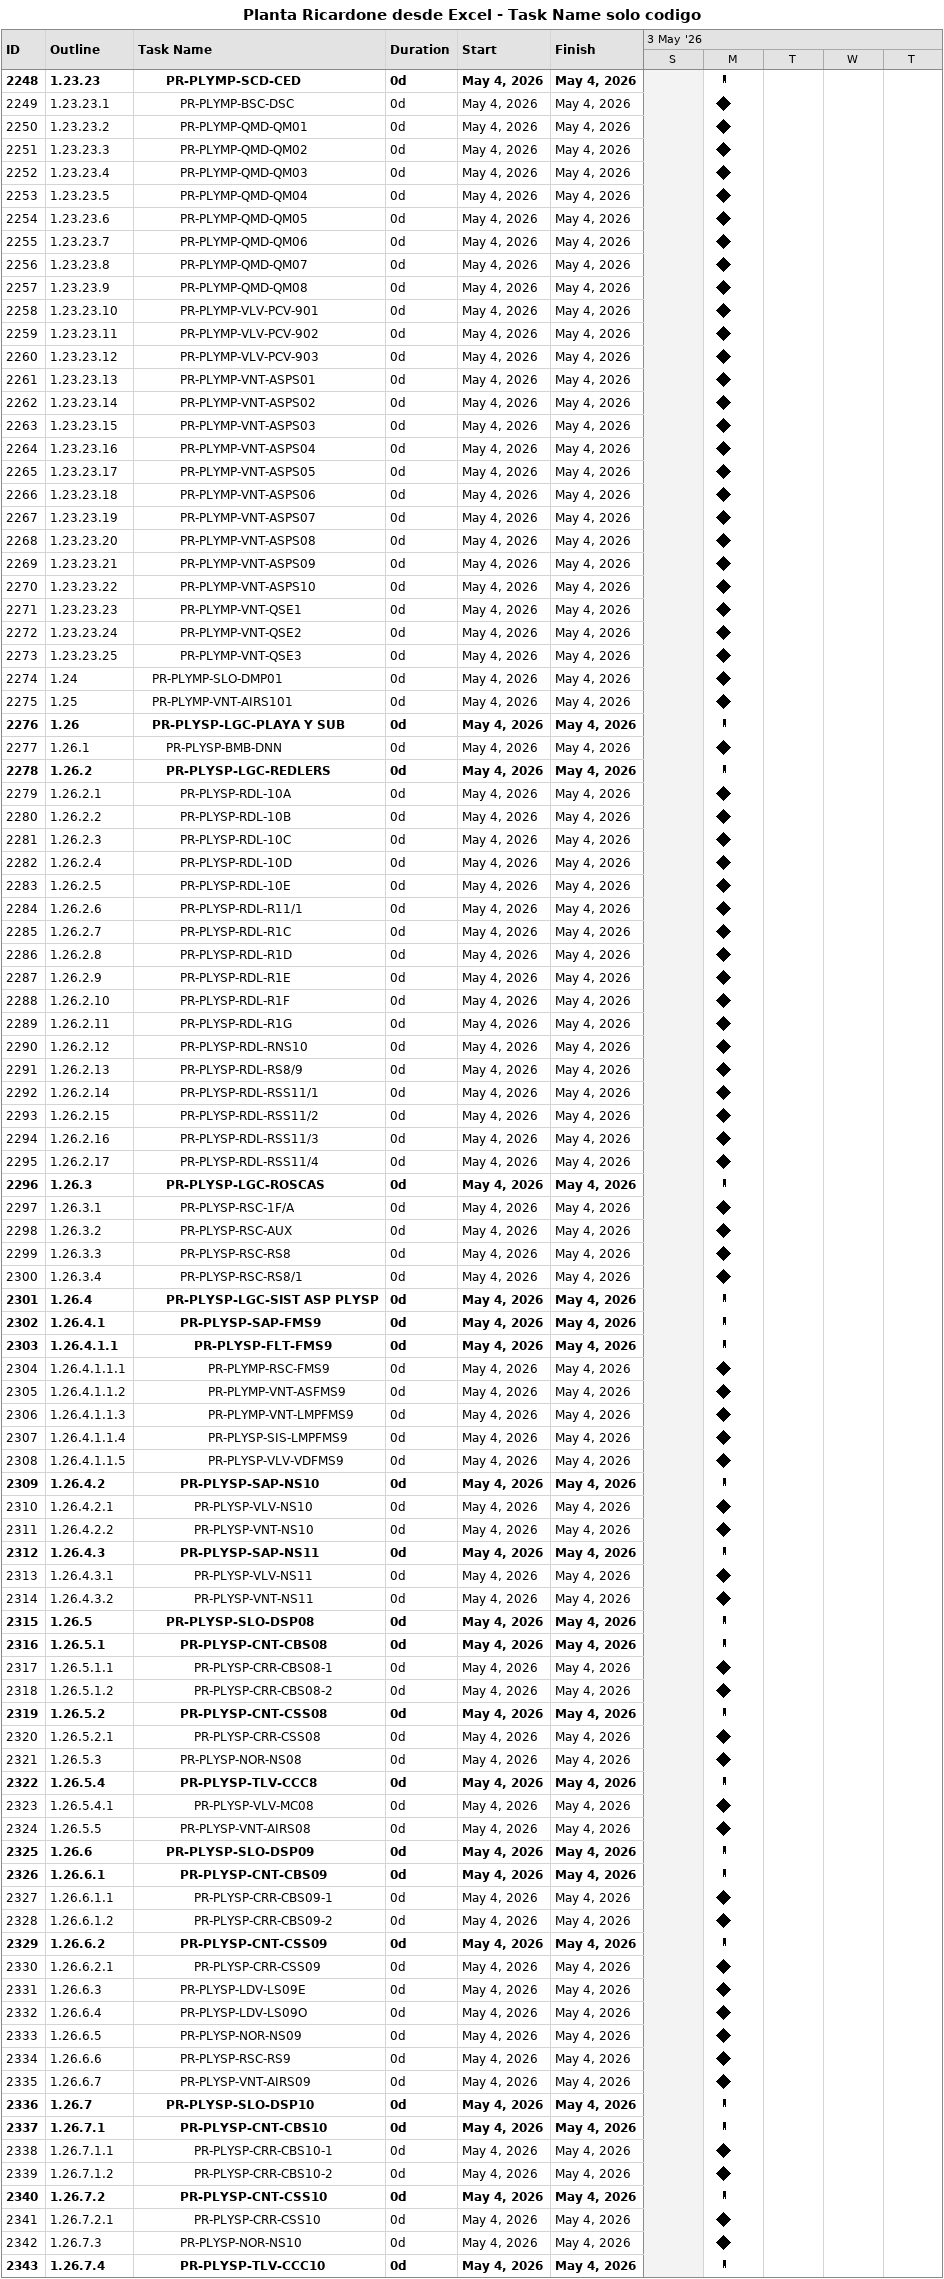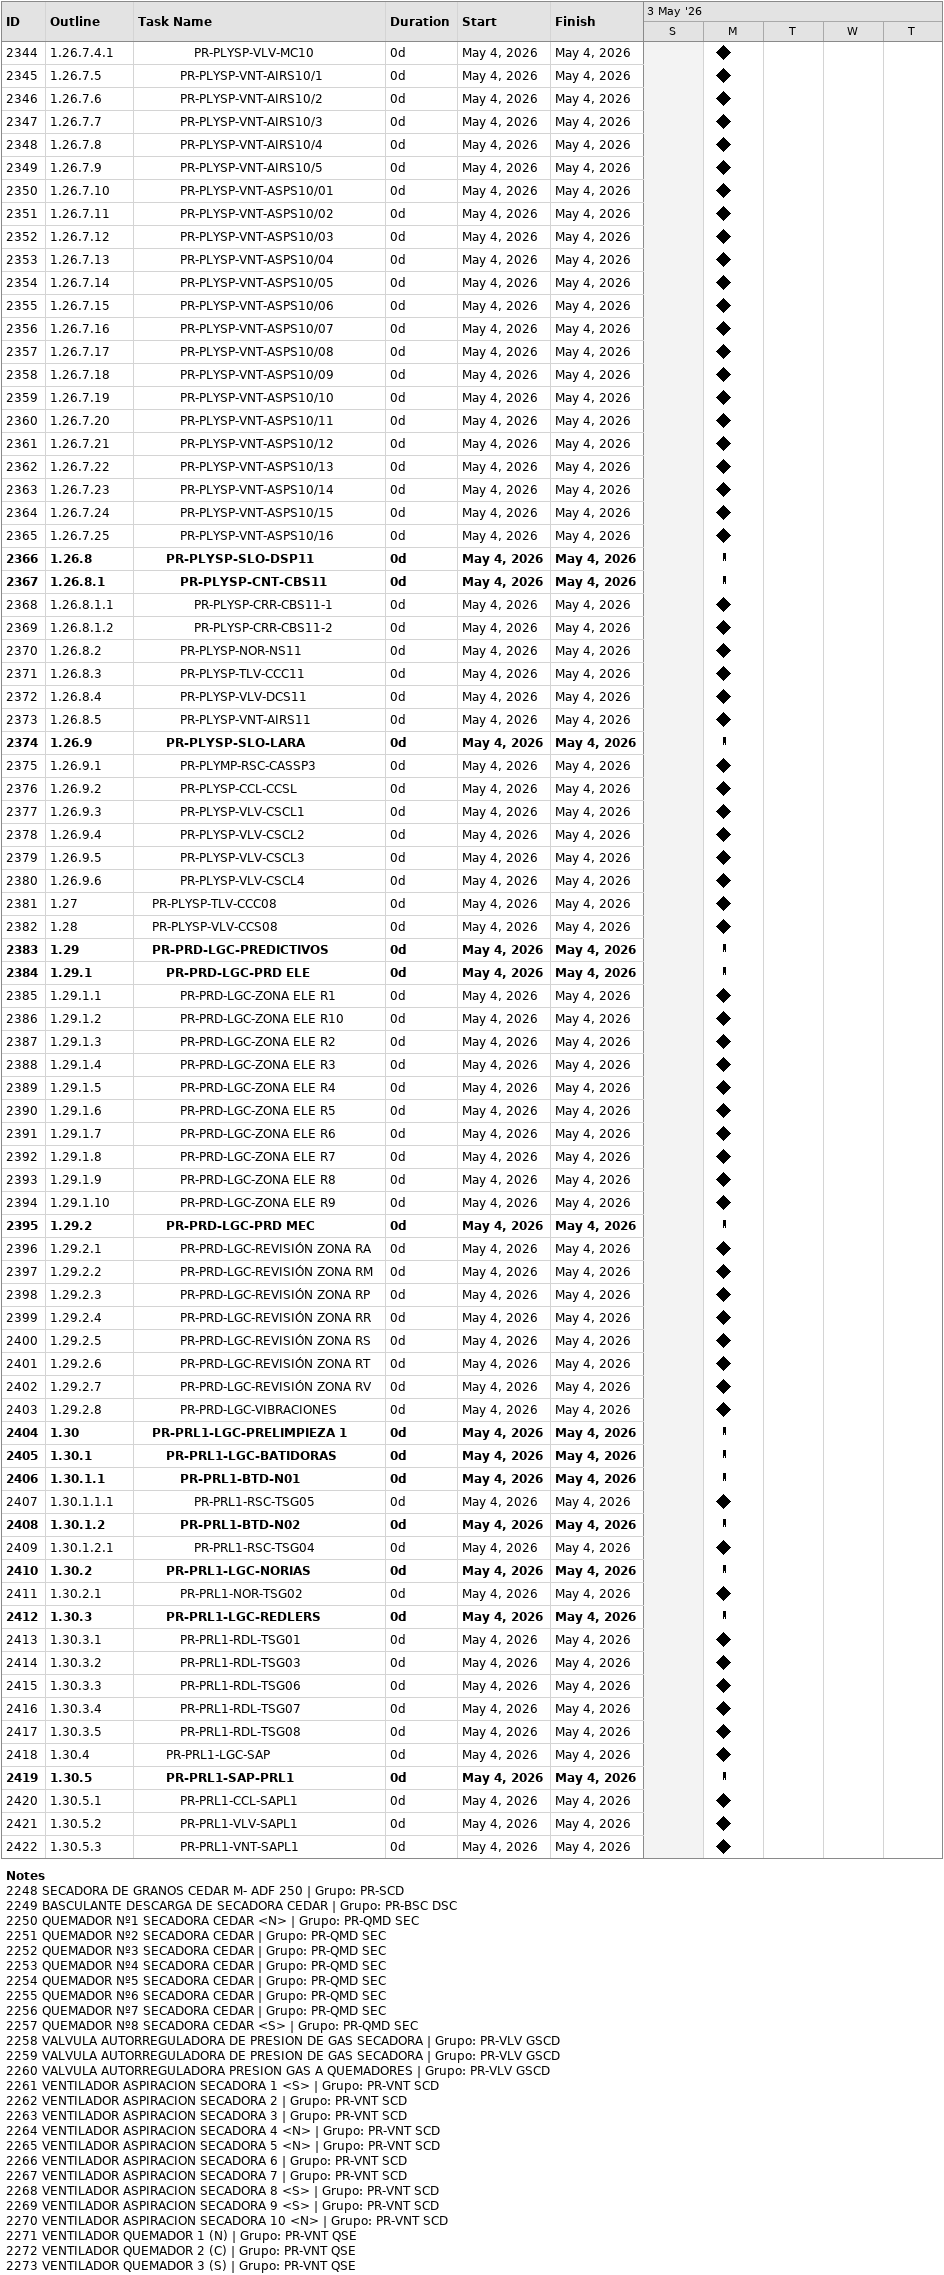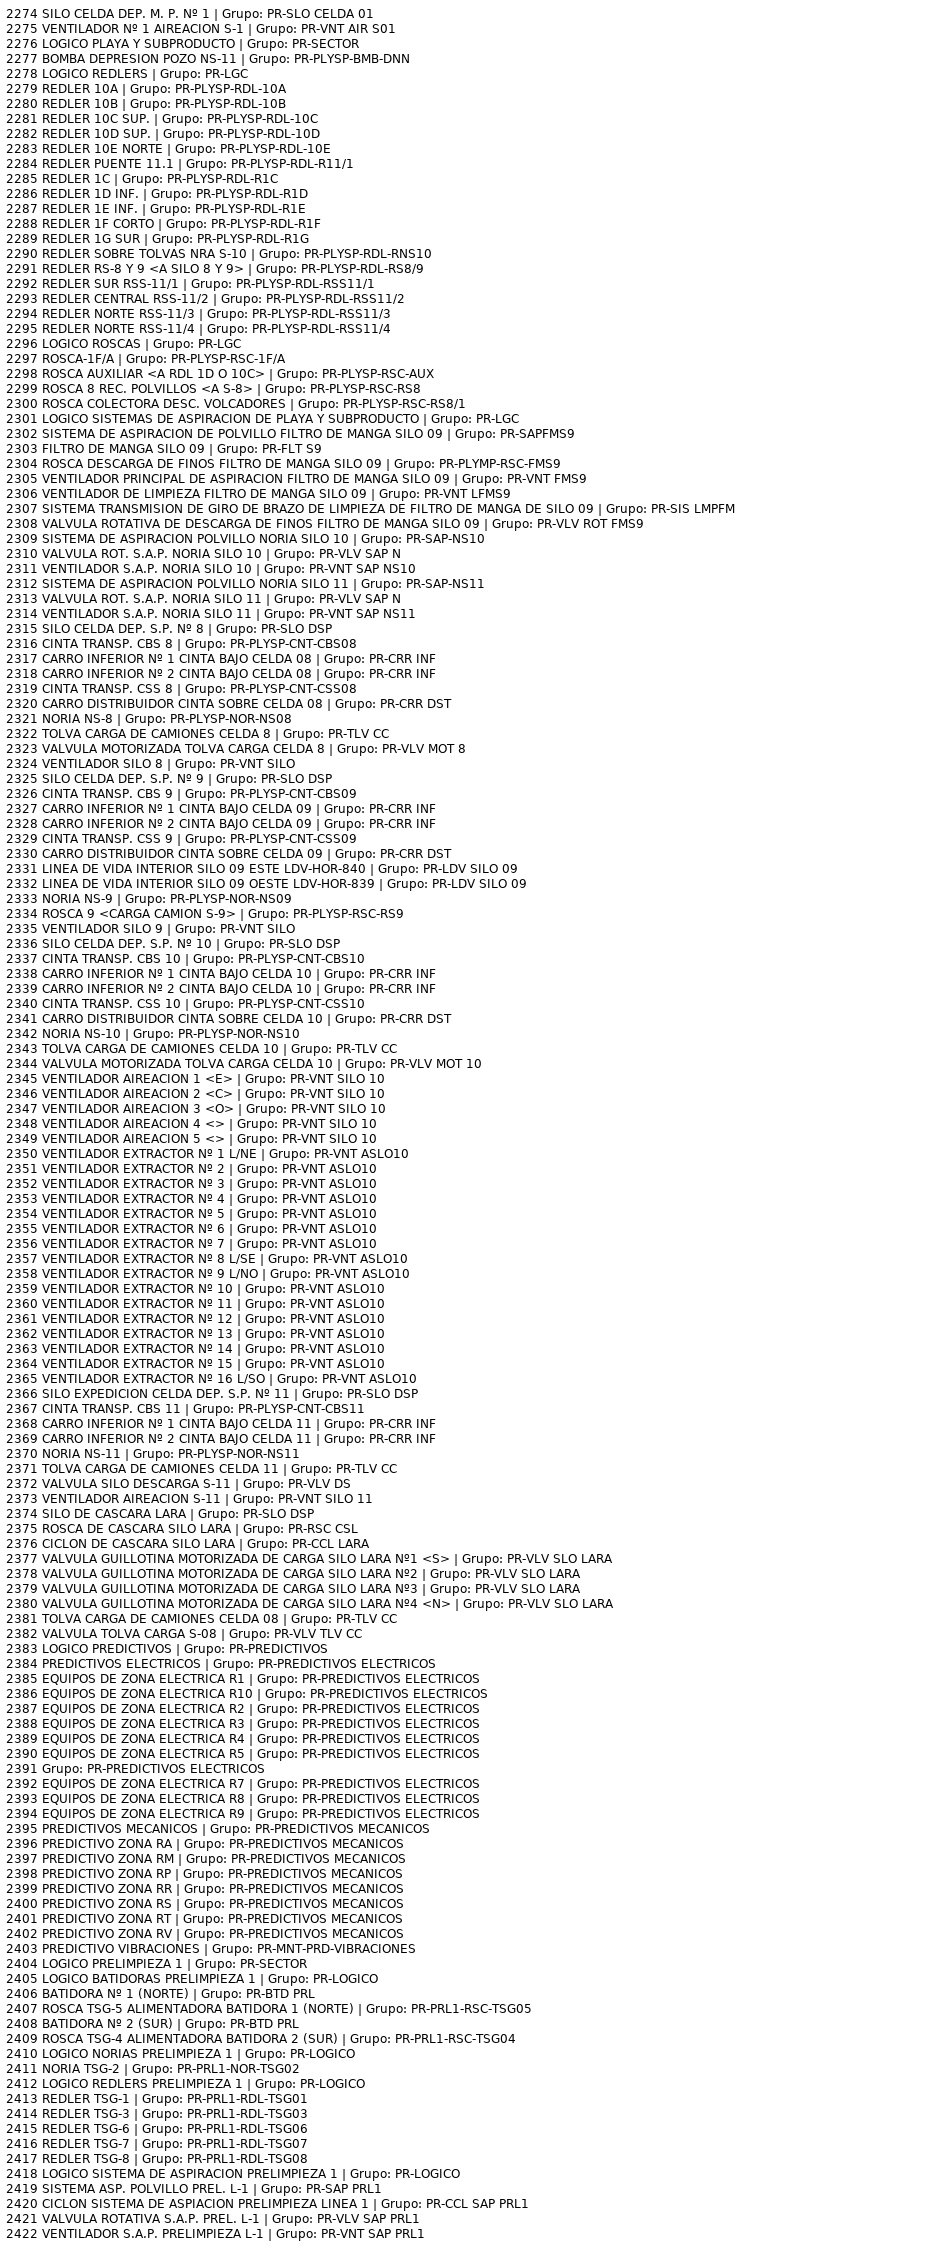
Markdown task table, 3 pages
Planta Ricardone desde Excel - Task Name solo codigo

| ID | WBS | Task | Duration | Start | Finish |
|---|---|---|---|---|---|
| 2248 | 1.23.23 | **PR-PLYMP-SCD-CED** | 0d | 2026-05-04 | 2026-05-04 |
| 2249 | 1.23.23.1 | PR-PLYMP-BSC-DSC | 0d | 2026-05-04 | 2026-05-04 |
| 2250 | 1.23.23.2 | PR-PLYMP-QMD-QM01 | 0d | 2026-05-04 | 2026-05-04 |
| 2251 | 1.23.23.3 | PR-PLYMP-QMD-QM02 | 0d | 2026-05-04 | 2026-05-04 |
| 2252 | 1.23.23.4 | PR-PLYMP-QMD-QM03 | 0d | 2026-05-04 | 2026-05-04 |
| 2253 | 1.23.23.5 | PR-PLYMP-QMD-QM04 | 0d | 2026-05-04 | 2026-05-04 |
| 2254 | 1.23.23.6 | PR-PLYMP-QMD-QM05 | 0d | 2026-05-04 | 2026-05-04 |
| 2255 | 1.23.23.7 | PR-PLYMP-QMD-QM06 | 0d | 2026-05-04 | 2026-05-04 |
| 2256 | 1.23.23.8 | PR-PLYMP-QMD-QM07 | 0d | 2026-05-04 | 2026-05-04 |
| 2257 | 1.23.23.9 | PR-PLYMP-QMD-QM08 | 0d | 2026-05-04 | 2026-05-04 |
| 2258 | 1.23.23.10 | PR-PLYMP-VLV-PCV-901 | 0d | 2026-05-04 | 2026-05-04 |
| 2259 | 1.23.23.11 | PR-PLYMP-VLV-PCV-902 | 0d | 2026-05-04 | 2026-05-04 |
| 2260 | 1.23.23.12 | PR-PLYMP-VLV-PCV-903 | 0d | 2026-05-04 | 2026-05-04 |
| 2261 | 1.23.23.13 | PR-PLYMP-VNT-ASPS01 | 0d | 2026-05-04 | 2026-05-04 |
| 2262 | 1.23.23.14 | PR-PLYMP-VNT-ASPS02 | 0d | 2026-05-04 | 2026-05-04 |
| 2263 | 1.23.23.15 | PR-PLYMP-VNT-ASPS03 | 0d | 2026-05-04 | 2026-05-04 |
| 2264 | 1.23.23.16 | PR-PLYMP-VNT-ASPS04 | 0d | 2026-05-04 | 2026-05-04 |
| 2265 | 1.23.23.17 | PR-PLYMP-VNT-ASPS05 | 0d | 2026-05-04 | 2026-05-04 |
| 2266 | 1.23.23.18 | PR-PLYMP-VNT-ASPS06 | 0d | 2026-05-04 | 2026-05-04 |
| 2267 | 1.23.23.19 | PR-PLYMP-VNT-ASPS07 | 0d | 2026-05-04 | 2026-05-04 |
| 2268 | 1.23.23.20 | PR-PLYMP-VNT-ASPS08 | 0d | 2026-05-04 | 2026-05-04 |
| 2269 | 1.23.23.21 | PR-PLYMP-VNT-ASPS09 | 0d | 2026-05-04 | 2026-05-04 |
| 2270 | 1.23.23.22 | PR-PLYMP-VNT-ASPS10 | 0d | 2026-05-04 | 2026-05-04 |
| 2271 | 1.23.23.23 | PR-PLYMP-VNT-QSE1 | 0d | 2026-05-04 | 2026-05-04 |
| 2272 | 1.23.23.24 | PR-PLYMP-VNT-QSE2 | 0d | 2026-05-04 | 2026-05-04 |
| 2273 | 1.23.23.25 | PR-PLYMP-VNT-QSE3 | 0d | 2026-05-04 | 2026-05-04 |
| 2274 | 1.24 | PR-PLYMP-SLO-DMP01 | 0d | 2026-05-04 | 2026-05-04 |
| 2275 | 1.25 | PR-PLYMP-VNT-AIRS101 | 0d | 2026-05-04 | 2026-05-04 |
| 2276 | 1.26 | **PR-PLYSP-LGC-PLAYA Y SUB** | 0d | 2026-05-04 | 2026-05-04 |
| 2277 | 1.26.1 | PR-PLYSP-BMB-DNN | 0d | 2026-05-04 | 2026-05-04 |
| 2278 | 1.26.2 | **PR-PLYSP-LGC-REDLERS** | 0d | 2026-05-04 | 2026-05-04 |
| 2279 | 1.26.2.1 | PR-PLYSP-RDL-10A | 0d | 2026-05-04 | 2026-05-04 |
| 2280 | 1.26.2.2 | PR-PLYSP-RDL-10B | 0d | 2026-05-04 | 2026-05-04 |
| 2281 | 1.26.2.3 | PR-PLYSP-RDL-10C | 0d | 2026-05-04 | 2026-05-04 |
| 2282 | 1.26.2.4 | PR-PLYSP-RDL-10D | 0d | 2026-05-04 | 2026-05-04 |
| 2283 | 1.26.2.5 | PR-PLYSP-RDL-10E | 0d | 2026-05-04 | 2026-05-04 |
| 2284 | 1.26.2.6 | PR-PLYSP-RDL-R11/1 | 0d | 2026-05-04 | 2026-05-04 |
| 2285 | 1.26.2.7 | PR-PLYSP-RDL-R1C | 0d | 2026-05-04 | 2026-05-04 |
| 2286 | 1.26.2.8 | PR-PLYSP-RDL-R1D | 0d | 2026-05-04 | 2026-05-04 |
| 2287 | 1.26.2.9 | PR-PLYSP-RDL-R1E | 0d | 2026-05-04 | 2026-05-04 |
| 2288 | 1.26.2.10 | PR-PLYSP-RDL-R1F | 0d | 2026-05-04 | 2026-05-04 |
| 2289 | 1.26.2.11 | PR-PLYSP-RDL-R1G | 0d | 2026-05-04 | 2026-05-04 |
| 2290 | 1.26.2.12 | PR-PLYSP-RDL-RNS10 | 0d | 2026-05-04 | 2026-05-04 |
| 2291 | 1.26.2.13 | PR-PLYSP-RDL-RS8/9 | 0d | 2026-05-04 | 2026-05-04 |
| 2292 | 1.26.2.14 | PR-PLYSP-RDL-RSS11/1 | 0d | 2026-05-04 | 2026-05-04 |
| 2293 | 1.26.2.15 | PR-PLYSP-RDL-RSS11/2 | 0d | 2026-05-04 | 2026-05-04 |
| 2294 | 1.26.2.16 | PR-PLYSP-RDL-RSS11/3 | 0d | 2026-05-04 | 2026-05-04 |
| 2295 | 1.26.2.17 | PR-PLYSP-RDL-RSS11/4 | 0d | 2026-05-04 | 2026-05-04 |
| 2296 | 1.26.3 | **PR-PLYSP-LGC-ROSCAS** | 0d | 2026-05-04 | 2026-05-04 |
| 2297 | 1.26.3.1 | PR-PLYSP-RSC-1F/A | 0d | 2026-05-04 | 2026-05-04 |
| 2298 | 1.26.3.2 | PR-PLYSP-RSC-AUX | 0d | 2026-05-04 | 2026-05-04 |
| 2299 | 1.26.3.3 | PR-PLYSP-RSC-RS8 | 0d | 2026-05-04 | 2026-05-04 |
| 2300 | 1.26.3.4 | PR-PLYSP-RSC-RS8/1 | 0d | 2026-05-04 | 2026-05-04 |
| 2301 | 1.26.4 | **PR-PLYSP-LGC-SIST ASP PLYSP** | 0d | 2026-05-04 | 2026-05-04 |
| 2302 | 1.26.4.1 | **PR-PLYSP-SAP-FMS9** | 0d | 2026-05-04 | 2026-05-04 |
| 2303 | 1.26.4.1.1 | **PR-PLYSP-FLT-FMS9** | 0d | 2026-05-04 | 2026-05-04 |
| 2304 | 1.26.4.1.1.1 | PR-PLYMP-RSC-FMS9 | 0d | 2026-05-04 | 2026-05-04 |
| 2305 | 1.26.4.1.1.2 | PR-PLYMP-VNT-ASFMS9 | 0d | 2026-05-04 | 2026-05-04 |
| 2306 | 1.26.4.1.1.3 | PR-PLYMP-VNT-LMPFMS9 | 0d | 2026-05-04 | 2026-05-04 |
| 2307 | 1.26.4.1.1.4 | PR-PLYSP-SIS-LMPFMS9 | 0d | 2026-05-04 | 2026-05-04 |
| 2308 | 1.26.4.1.1.5 | PR-PLYSP-VLV-VDFMS9 | 0d | 2026-05-04 | 2026-05-04 |
| 2309 | 1.26.4.2 | **PR-PLYSP-SAP-NS10** | 0d | 2026-05-04 | 2026-05-04 |
| 2310 | 1.26.4.2.1 | PR-PLYSP-VLV-NS10 | 0d | 2026-05-04 | 2026-05-04 |
| 2311 | 1.26.4.2.2 | PR-PLYSP-VNT-NS10 | 0d | 2026-05-04 | 2026-05-04 |
| 2312 | 1.26.4.3 | **PR-PLYSP-SAP-NS11** | 0d | 2026-05-04 | 2026-05-04 |
| 2313 | 1.26.4.3.1 | PR-PLYSP-VLV-NS11 | 0d | 2026-05-04 | 2026-05-04 |
| 2314 | 1.26.4.3.2 | PR-PLYSP-VNT-NS11 | 0d | 2026-05-04 | 2026-05-04 |
| 2315 | 1.26.5 | **PR-PLYSP-SLO-DSP08** | 0d | 2026-05-04 | 2026-05-04 |
| 2316 | 1.26.5.1 | **PR-PLYSP-CNT-CBS08** | 0d | 2026-05-04 | 2026-05-04 |
| 2317 | 1.26.5.1.1 | PR-PLYSP-CRR-CBS08-1 | 0d | 2026-05-04 | 2026-05-04 |
| 2318 | 1.26.5.1.2 | PR-PLYSP-CRR-CBS08-2 | 0d | 2026-05-04 | 2026-05-04 |
| 2319 | 1.26.5.2 | **PR-PLYSP-CNT-CSS08** | 0d | 2026-05-04 | 2026-05-04 |
| 2320 | 1.26.5.2.1 | PR-PLYSP-CRR-CSS08 | 0d | 2026-05-04 | 2026-05-04 |
| 2321 | 1.26.5.3 | PR-PLYSP-NOR-NS08 | 0d | 2026-05-04 | 2026-05-04 |
| 2322 | 1.26.5.4 | **PR-PLYSP-TLV-CCC8** | 0d | 2026-05-04 | 2026-05-04 |
| 2323 | 1.26.5.4.1 | PR-PLYSP-VLV-MC08 | 0d | 2026-05-04 | 2026-05-04 |
| 2324 | 1.26.5.5 | PR-PLYSP-VNT-AIRS08 | 0d | 2026-05-04 | 2026-05-04 |
| 2325 | 1.26.6 | **PR-PLYSP-SLO-DSP09** | 0d | 2026-05-04 | 2026-05-04 |
| 2326 | 1.26.6.1 | **PR-PLYSP-CNT-CBS09** | 0d | 2026-05-04 | 2026-05-04 |
| 2327 | 1.26.6.1.1 | PR-PLYSP-CRR-CBS09-1 | 0d | 2026-05-04 | 2026-05-04 |
| 2328 | 1.26.6.1.2 | PR-PLYSP-CRR-CBS09-2 | 0d | 2026-05-04 | 2026-05-04 |
| 2329 | 1.26.6.2 | **PR-PLYSP-CNT-CSS09** | 0d | 2026-05-04 | 2026-05-04 |
| 2330 | 1.26.6.2.1 | PR-PLYSP-CRR-CSS09 | 0d | 2026-05-04 | 2026-05-04 |
| 2331 | 1.26.6.3 | PR-PLYSP-LDV-LS09E | 0d | 2026-05-04 | 2026-05-04 |
| 2332 | 1.26.6.4 | PR-PLYSP-LDV-LS09O | 0d | 2026-05-04 | 2026-05-04 |
| 2333 | 1.26.6.5 | PR-PLYSP-NOR-NS09 | 0d | 2026-05-04 | 2026-05-04 |
| 2334 | 1.26.6.6 | PR-PLYSP-RSC-RS9 | 0d | 2026-05-04 | 2026-05-04 |
| 2335 | 1.26.6.7 | PR-PLYSP-VNT-AIRS09 | 0d | 2026-05-04 | 2026-05-04 |
| 2336 | 1.26.7 | **PR-PLYSP-SLO-DSP10** | 0d | 2026-05-04 | 2026-05-04 |
| 2337 | 1.26.7.1 | **PR-PLYSP-CNT-CBS10** | 0d | 2026-05-04 | 2026-05-04 |
| 2338 | 1.26.7.1.1 | PR-PLYSP-CRR-CBS10-1 | 0d | 2026-05-04 | 2026-05-04 |
| 2339 | 1.26.7.1.2 | PR-PLYSP-CRR-CBS10-2 | 0d | 2026-05-04 | 2026-05-04 |
| 2340 | 1.26.7.2 | **PR-PLYSP-CNT-CSS10** | 0d | 2026-05-04 | 2026-05-04 |
| 2341 | 1.26.7.2.1 | PR-PLYSP-CRR-CSS10 | 0d | 2026-05-04 | 2026-05-04 |
| 2342 | 1.26.7.3 | PR-PLYSP-NOR-NS10 | 0d | 2026-05-04 | 2026-05-04 |
| 2343 | 1.26.7.4 | **PR-PLYSP-TLV-CCC10** | 0d | 2026-05-04 | 2026-05-04 |
| 2344 | 1.26.7.4.1 | PR-PLYSP-VLV-MC10 | 0d | 2026-05-04 | 2026-05-04 |
| 2345 | 1.26.7.5 | PR-PLYSP-VNT-AIRS10/1 | 0d | 2026-05-04 | 2026-05-04 |
| 2346 | 1.26.7.6 | PR-PLYSP-VNT-AIRS10/2 | 0d | 2026-05-04 | 2026-05-04 |
| 2347 | 1.26.7.7 | PR-PLYSP-VNT-AIRS10/3 | 0d | 2026-05-04 | 2026-05-04 |
| 2348 | 1.26.7.8 | PR-PLYSP-VNT-AIRS10/4 | 0d | 2026-05-04 | 2026-05-04 |
| 2349 | 1.26.7.9 | PR-PLYSP-VNT-AIRS10/5 | 0d | 2026-05-04 | 2026-05-04 |
| 2350 | 1.26.7.10 | PR-PLYSP-VNT-ASPS10/01 | 0d | 2026-05-04 | 2026-05-04 |
| 2351 | 1.26.7.11 | PR-PLYSP-VNT-ASPS10/02 | 0d | 2026-05-04 | 2026-05-04 |
| 2352 | 1.26.7.12 | PR-PLYSP-VNT-ASPS10/03 | 0d | 2026-05-04 | 2026-05-04 |
| 2353 | 1.26.7.13 | PR-PLYSP-VNT-ASPS10/04 | 0d | 2026-05-04 | 2026-05-04 |
| 2354 | 1.26.7.14 | PR-PLYSP-VNT-ASPS10/05 | 0d | 2026-05-04 | 2026-05-04 |
| 2355 | 1.26.7.15 | PR-PLYSP-VNT-ASPS10/06 | 0d | 2026-05-04 | 2026-05-04 |
| 2356 | 1.26.7.16 | PR-PLYSP-VNT-ASPS10/07 | 0d | 2026-05-04 | 2026-05-04 |
| 2357 | 1.26.7.17 | PR-PLYSP-VNT-ASPS10/08 | 0d | 2026-05-04 | 2026-05-04 |
| 2358 | 1.26.7.18 | PR-PLYSP-VNT-ASPS10/09 | 0d | 2026-05-04 | 2026-05-04 |
| 2359 | 1.26.7.19 | PR-PLYSP-VNT-ASPS10/10 | 0d | 2026-05-04 | 2026-05-04 |
| 2360 | 1.26.7.20 | PR-PLYSP-VNT-ASPS10/11 | 0d | 2026-05-04 | 2026-05-04 |
| 2361 | 1.26.7.21 | PR-PLYSP-VNT-ASPS10/12 | 0d | 2026-05-04 | 2026-05-04 |
| 2362 | 1.26.7.22 | PR-PLYSP-VNT-ASPS10/13 | 0d | 2026-05-04 | 2026-05-04 |
| 2363 | 1.26.7.23 | PR-PLYSP-VNT-ASPS10/14 | 0d | 2026-05-04 | 2026-05-04 |
| 2364 | 1.26.7.24 | PR-PLYSP-VNT-ASPS10/15 | 0d | 2026-05-04 | 2026-05-04 |
| 2365 | 1.26.7.25 | PR-PLYSP-VNT-ASPS10/16 | 0d | 2026-05-04 | 2026-05-04 |
| 2366 | 1.26.8 | **PR-PLYSP-SLO-DSP11** | 0d | 2026-05-04 | 2026-05-04 |
| 2367 | 1.26.8.1 | **PR-PLYSP-CNT-CBS11** | 0d | 2026-05-04 | 2026-05-04 |
| 2368 | 1.26.8.1.1 | PR-PLYSP-CRR-CBS11-1 | 0d | 2026-05-04 | 2026-05-04 |
| 2369 | 1.26.8.1.2 | PR-PLYSP-CRR-CBS11-2 | 0d | 2026-05-04 | 2026-05-04 |
| 2370 | 1.26.8.2 | PR-PLYSP-NOR-NS11 | 0d | 2026-05-04 | 2026-05-04 |
| 2371 | 1.26.8.3 | PR-PLYSP-TLV-CCC11 | 0d | 2026-05-04 | 2026-05-04 |
| 2372 | 1.26.8.4 | PR-PLYSP-VLV-DCS11 | 0d | 2026-05-04 | 2026-05-04 |
| 2373 | 1.26.8.5 | PR-PLYSP-VNT-AIRS11 | 0d | 2026-05-04 | 2026-05-04 |
| 2374 | 1.26.9 | **PR-PLYSP-SLO-LARA** | 0d | 2026-05-04 | 2026-05-04 |
| 2375 | 1.26.9.1 | PR-PLYMP-RSC-CASSP3 | 0d | 2026-05-04 | 2026-05-04 |
| 2376 | 1.26.9.2 | PR-PLYSP-CCL-CCSL | 0d | 2026-05-04 | 2026-05-04 |
| 2377 | 1.26.9.3 | PR-PLYSP-VLV-CSCL1 | 0d | 2026-05-04 | 2026-05-04 |
| 2378 | 1.26.9.4 | PR-PLYSP-VLV-CSCL2 | 0d | 2026-05-04 | 2026-05-04 |
| 2379 | 1.26.9.5 | PR-PLYSP-VLV-CSCL3 | 0d | 2026-05-04 | 2026-05-04 |
| 2380 | 1.26.9.6 | PR-PLYSP-VLV-CSCL4 | 0d | 2026-05-04 | 2026-05-04 |
| 2381 | 1.27 | PR-PLYSP-TLV-CCC08 | 0d | 2026-05-04 | 2026-05-04 |
| 2382 | 1.28 | PR-PLYSP-VLV-CCS08 | 0d | 2026-05-04 | 2026-05-04 |
| 2383 | 1.29 | **PR-PRD-LGC-PREDICTIVOS** | 0d | 2026-05-04 | 2026-05-04 |
| 2384 | 1.29.1 | **PR-PRD-LGC-PRD ELE** | 0d | 2026-05-04 | 2026-05-04 |
| 2385 | 1.29.1.1 | PR-PRD-LGC-ZONA ELE R1 | 0d | 2026-05-04 | 2026-05-04 |
| 2386 | 1.29.1.2 | PR-PRD-LGC-ZONA ELE R10 | 0d | 2026-05-04 | 2026-05-04 |
| 2387 | 1.29.1.3 | PR-PRD-LGC-ZONA ELE R2 | 0d | 2026-05-04 | 2026-05-04 |
| 2388 | 1.29.1.4 | PR-PRD-LGC-ZONA ELE R3 | 0d | 2026-05-04 | 2026-05-04 |
| 2389 | 1.29.1.5 | PR-PRD-LGC-ZONA ELE R4 | 0d | 2026-05-04 | 2026-05-04 |
| 2390 | 1.29.1.6 | PR-PRD-LGC-ZONA ELE R5 | 0d | 2026-05-04 | 2026-05-04 |
| 2391 | 1.29.1.7 | PR-PRD-LGC-ZONA ELE R6 | 0d | 2026-05-04 | 2026-05-04 |
| 2392 | 1.29.1.8 | PR-PRD-LGC-ZONA ELE R7 | 0d | 2026-05-04 | 2026-05-04 |
| 2393 | 1.29.1.9 | PR-PRD-LGC-ZONA ELE R8 | 0d | 2026-05-04 | 2026-05-04 |
| 2394 | 1.29.1.10 | PR-PRD-LGC-ZONA ELE R9 | 0d | 2026-05-04 | 2026-05-04 |
| 2395 | 1.29.2 | **PR-PRD-LGC-PRD MEC** | 0d | 2026-05-04 | 2026-05-04 |
| 2396 | 1.29.2.1 | PR-PRD-LGC-REVISIÓN ZONA RA | 0d | 2026-05-04 | 2026-05-04 |
| 2397 | 1.29.2.2 | PR-PRD-LGC-REVISIÓN ZONA RM | 0d | 2026-05-04 | 2026-05-04 |
| 2398 | 1.29.2.3 | PR-PRD-LGC-REVISIÓN ZONA RP | 0d | 2026-05-04 | 2026-05-04 |
| 2399 | 1.29.2.4 | PR-PRD-LGC-REVISIÓN ZONA RR | 0d | 2026-05-04 | 2026-05-04 |
| 2400 | 1.29.2.5 | PR-PRD-LGC-REVISIÓN ZONA RS | 0d | 2026-05-04 | 2026-05-04 |
| 2401 | 1.29.2.6 | PR-PRD-LGC-REVISIÓN ZONA RT | 0d | 2026-05-04 | 2026-05-04 |
| 2402 | 1.29.2.7 | PR-PRD-LGC-REVISIÓN ZONA RV | 0d | 2026-05-04 | 2026-05-04 |
| 2403 | 1.29.2.8 | PR-PRD-LGC-VIBRACIONES | 0d | 2026-05-04 | 2026-05-04 |
| 2404 | 1.30 | **PR-PRL1-LGC-PRELIMPIEZA 1** | 0d | 2026-05-04 | 2026-05-04 |
| 2405 | 1.30.1 | **PR-PRL1-LGC-BATIDORAS** | 0d | 2026-05-04 | 2026-05-04 |
| 2406 | 1.30.1.1 | **PR-PRL1-BTD-N01** | 0d | 2026-05-04 | 2026-05-04 |
| 2407 | 1.30.1.1.1 | PR-PRL1-RSC-TSG05 | 0d | 2026-05-04 | 2026-05-04 |
| 2408 | 1.30.1.2 | **PR-PRL1-BTD-N02** | 0d | 2026-05-04 | 2026-05-04 |
| 2409 | 1.30.1.2.1 | PR-PRL1-RSC-TSG04 | 0d | 2026-05-04 | 2026-05-04 |
| 2410 | 1.30.2 | **PR-PRL1-LGC-NORIAS** | 0d | 2026-05-04 | 2026-05-04 |
| 2411 | 1.30.2.1 | PR-PRL1-NOR-TSG02 | 0d | 2026-05-04 | 2026-05-04 |
| 2412 | 1.30.3 | **PR-PRL1-LGC-REDLERS** | 0d | 2026-05-04 | 2026-05-04 |
| 2413 | 1.30.3.1 | PR-PRL1-RDL-TSG01 | 0d | 2026-05-04 | 2026-05-04 |
| 2414 | 1.30.3.2 | PR-PRL1-RDL-TSG03 | 0d | 2026-05-04 | 2026-05-04 |
| 2415 | 1.30.3.3 | PR-PRL1-RDL-TSG06 | 0d | 2026-05-04 | 2026-05-04 |
| 2416 | 1.30.3.4 | PR-PRL1-RDL-TSG07 | 0d | 2026-05-04 | 2026-05-04 |
| 2417 | 1.30.3.5 | PR-PRL1-RDL-TSG08 | 0d | 2026-05-04 | 2026-05-04 |
| 2418 | 1.30.4 | PR-PRL1-LGC-SAP | 0d | 2026-05-04 | 2026-05-04 |
| 2419 | 1.30.5 | **PR-PRL1-SAP-PRL1** | 0d | 2026-05-04 | 2026-05-04 |
| 2420 | 1.30.5.1 | PR-PRL1-CCL-SAPL1 | 0d | 2026-05-04 | 2026-05-04 |
| 2421 | 1.30.5.2 | PR-PRL1-VLV-SAPL1 | 0d | 2026-05-04 | 2026-05-04 |
| 2422 | 1.30.5.3 | PR-PRL1-VNT-SAPL1 | 0d | 2026-05-04 | 2026-05-04 |

Notes
- 2248: SECADORA DE GRANOS CEDAR M- ADF 250 | Grupo: PR-SCD
- 2249: BASCULANTE DESCARGA DE SECADORA CEDAR | Grupo: PR-BSC DSC
- 2250: QUEMADOR Nº1 SECADORA CEDAR <N> | Grupo: PR-QMD SEC
- 2251: QUEMADOR Nº2 SECADORA CEDAR | Grupo: PR-QMD SEC
- 2252: QUEMADOR Nº3 SECADORA CEDAR | Grupo: PR-QMD SEC
- 2253: QUEMADOR Nº4 SECADORA CEDAR | Grupo: PR-QMD SEC
- 2254: QUEMADOR Nº5 SECADORA CEDAR | Grupo: PR-QMD SEC
- 2255: QUEMADOR Nº6 SECADORA CEDAR | Grupo: PR-QMD SEC
- 2256: QUEMADOR Nº7 SECADORA CEDAR | Grupo: PR-QMD SEC
- 2257: QUEMADOR Nº8 SECADORA CEDAR <S> | Grupo: PR-QMD SEC
- 2258: VALVULA AUTORREGULADORA DE PRESION DE GAS SECADORA | Grupo: PR-VLV GSCD
- 2259: VALVULA AUTORREGULADORA DE PRESION DE GAS SECADORA | Grupo: PR-VLV GSCD
- 2260: VALVULA AUTORREGULADORA PRESION GAS A QUEMADORES | Grupo: PR-VLV GSCD
- 2261: VENTILADOR ASPIRACION SECADORA 1 <S> | Grupo: PR-VNT SCD
- 2262: VENTILADOR ASPIRACION SECADORA 2 | Grupo: PR-VNT SCD
- 2263: VENTILADOR ASPIRACION SECADORA 3 | Grupo: PR-VNT SCD
- 2264: VENTILADOR ASPIRACION SECADORA 4 <N> | Grupo: PR-VNT SCD
- 2265: VENTILADOR ASPIRACION SECADORA 5 <N> | Grupo: PR-VNT SCD
- 2266: VENTILADOR ASPIRACION SECADORA 6 | Grupo: PR-VNT SCD
- 2267: VENTILADOR ASPIRACION SECADORA 7 | Grupo: PR-VNT SCD
- 2268: VENTILADOR ASPIRACION SECADORA 8 <S> | Grupo: PR-VNT SCD
- 2269: VENTILADOR ASPIRACION SECADORA 9 <S> | Grupo: PR-VNT SCD
- 2270: VENTILADOR ASPIRACION SECADORA 10 <N> | Grupo: PR-VNT SCD
- 2271: VENTILADOR QUEMADOR 1 (N) | Grupo: PR-VNT QSE
- 2272: VENTILADOR QUEMADOR 2 (C) | Grupo: PR-VNT QSE
- 2273: VENTILADOR QUEMADOR 3 (S) | Grupo: PR-VNT QSE
- 2274: SILO CELDA DEP. M. P. Nº 1 | Grupo: PR-SLO CELDA 01
- 2275: VENTILADOR Nº 1 AIREACION S-1 | Grupo: PR-VNT AIR S01
- 2276: LOGICO PLAYA Y SUBPRODUCTO | Grupo: PR-SECTOR
- 2277: BOMBA DEPRESION POZO NS-11 | Grupo: PR-PLYSP-BMB-DNN
- 2278: LOGICO REDLERS | Grupo: PR-LGC
- 2279: REDLER 10A | Grupo: PR-PLYSP-RDL-10A
- 2280: REDLER 10B | Grupo: PR-PLYSP-RDL-10B
- 2281: REDLER 10C SUP. | Grupo: PR-PLYSP-RDL-10C
- 2282: REDLER 10D SUP. | Grupo: PR-PLYSP-RDL-10D
- 2283: REDLER 10E NORTE | Grupo: PR-PLYSP-RDL-10E
- 2284: REDLER PUENTE 11.1 | Grupo: PR-PLYSP-RDL-R11/1
- 2285: REDLER 1C | Grupo: PR-PLYSP-RDL-R1C
- 2286: REDLER 1D INF. | Grupo: PR-PLYSP-RDL-R1D
- 2287: REDLER 1E INF. | Grupo: PR-PLYSP-RDL-R1E
- 2288: REDLER 1F CORTO | Grupo: PR-PLYSP-RDL-R1F
- 2289: REDLER 1G SUR | Grupo: PR-PLYSP-RDL-R1G
- 2290: REDLER SOBRE TOLVAS NRA S-10 | Grupo: PR-PLYSP-RDL-RNS10
- 2291: REDLER RS-8 Y 9 <A SILO 8 Y 9> | Grupo: PR-PLYSP-RDL-RS8/9
- 2292: REDLER SUR RSS-11/1 | Grupo: PR-PLYSP-RDL-RSS11/1
- 2293: REDLER CENTRAL RSS-11/2 | Grupo: PR-PLYSP-RDL-RSS11/2
- 2294: REDLER NORTE RSS-11/3 | Grupo: PR-PLYSP-RDL-RSS11/3
- 2295: REDLER NORTE RSS-11/4 | Grupo: PR-PLYSP-RDL-RSS11/4
- 2296: LOGICO ROSCAS | Grupo: PR-LGC
- 2297: ROSCA-1F/A | Grupo: PR-PLYSP-RSC-1F/A
- 2298: ROSCA AUXILIAR <A RDL 1D O 10C> | Grupo: PR-PLYSP-RSC-AUX
- 2299: ROSCA 8 REC. POLVILLOS <A S-8> | Grupo: PR-PLYSP-RSC-RS8
- 2300: ROSCA COLECTORA DESC. VOLCADORES | Grupo: PR-PLYSP-RSC-RS8/1
- 2301: LOGICO SISTEMAS DE ASPIRACION DE PLAYA Y SUBPRODUCTO | Grupo: PR-LGC
- 2302: SISTEMA DE ASPIRACION DE POLVILLO FILTRO DE MANGA SILO 09 | Grupo: PR-SAPFMS9
- 2303: FILTRO DE MANGA SILO 09 | Grupo: PR-FLT S9
- 2304: ROSCA DESCARGA DE FINOS FILTRO DE MANGA SILO 09 | Grupo: PR-PLYMP-RSC-FMS9
- 2305: VENTILADOR PRINCIPAL DE ASPIRACION FILTRO DE MANGA SILO 09 | Grupo: PR-VNT FMS9
- 2306: VENTILADOR DE LIMPIEZA FILTRO DE MANGA SILO 09 | Grupo: PR-VNT LFMS9
- 2307: SISTEMA TRANSMISION DE GIRO DE BRAZO DE LIMPIEZA DE FILTRO DE MANGA DE SILO 09 | Grupo: PR-SIS LMPFM
- 2308: VALVULA ROTATIVA DE DESCARGA DE FINOS FILTRO DE MANGA SILO 09 | Grupo: PR-VLV ROT FMS9
- 2309: SISTEMA DE ASPIRACION POLVILLO NORIA SILO 10 | Grupo: PR-SAP-NS10
- 2310: VALVULA ROT. S.A.P. NORIA SILO 10 | Grupo: PR-VLV SAP N
- 2311: VENTILADOR S.A.P. NORIA SILO 10 | Grupo: PR-VNT SAP NS10
- 2312: SISTEMA DE ASPIRACION POLVILLO NORIA SILO 11 | Grupo: PR-SAP-NS11
- 2313: VALVULA ROT. S.A.P. NORIA SILO 11 | Grupo: PR-VLV SAP N
- 2314: VENTILADOR S.A.P. NORIA SILO 11 | Grupo: PR-VNT SAP NS11
- 2315: SILO CELDA DEP. S.P. Nº 8 | Grupo: PR-SLO DSP
- 2316: CINTA TRANSP. CBS 8 | Grupo: PR-PLYSP-CNT-CBS08
- 2317: CARRO INFERIOR Nº 1 CINTA BAJO CELDA 08 | Grupo: PR-CRR INF
- 2318: CARRO INFERIOR Nº 2 CINTA BAJO CELDA 08 | Grupo: PR-CRR INF
- 2319: CINTA TRANSP. CSS 8 | Grupo: PR-PLYSP-CNT-CSS08
- 2320: CARRO DISTRIBUIDOR CINTA SOBRE CELDA 08 | Grupo: PR-CRR DST
- 2321: NORIA NS-8 | Grupo: PR-PLYSP-NOR-NS08
- 2322: TOLVA CARGA DE CAMIONES CELDA 8 | Grupo: PR-TLV CC
- 2323: VALVULA MOTORIZADA TOLVA CARGA CELDA 8 | Grupo: PR-VLV MOT 8
- 2324: VENTILADOR SILO 8 | Grupo: PR-VNT SILO
- 2325: SILO CELDA DEP. S.P. Nº 9 | Grupo: PR-SLO DSP
- 2326: CINTA TRANSP. CBS 9 | Grupo: PR-PLYSP-CNT-CBS09
- 2327: CARRO INFERIOR Nº 1 CINTA BAJO CELDA 09 | Grupo: PR-CRR INF
- 2328: CARRO INFERIOR Nº 2 CINTA BAJO CELDA 09 | Grupo: PR-CRR INF
- 2329: CINTA TRANSP. CSS 9 | Grupo: PR-PLYSP-CNT-CSS09
- 2330: CARRO DISTRIBUIDOR CINTA SOBRE CELDA 09 | Grupo: PR-CRR DST
- 2331: LINEA DE VIDA INTERIOR SILO 09 ESTE LDV-HOR-840 | Grupo: PR-LDV SILO 09
- 2332: LINEA DE VIDA INTERIOR SILO 09 OESTE LDV-HOR-839 | Grupo: PR-LDV SILO 09
- 2333: NORIA NS-9 | Grupo: PR-PLYSP-NOR-NS09
- 2334: ROSCA 9 <CARGA CAMION S-9> | Grupo: PR-PLYSP-RSC-RS9
- 2335: VENTILADOR SILO 9 | Grupo: PR-VNT SILO
- 2336: SILO CELDA DEP. S.P. Nº 10 | Grupo: PR-SLO DSP
- 2337: CINTA TRANSP. CBS 10 | Grupo: PR-PLYSP-CNT-CBS10
- 2338: CARRO INFERIOR Nº 1 CINTA BAJO CELDA 10 | Grupo: PR-CRR INF
- 2339: CARRO INFERIOR Nº 2 CINTA BAJO CELDA 10 | Grupo: PR-CRR INF
- 2340: CINTA TRANSP. CSS 10 | Grupo: PR-PLYSP-CNT-CSS10
- 2341: CARRO DISTRIBUIDOR CINTA SOBRE CELDA 10 | Grupo: PR-CRR DST
- 2342: NORIA NS-10 | Grupo: PR-PLYSP-NOR-NS10
- 2343: TOLVA CARGA DE CAMIONES CELDA 10 | Grupo: PR-TLV CC
- 2344: VALVULA MOTORIZADA TOLVA CARGA CELDA 10 | Grupo: PR-VLV MOT 10
- 2345: VENTILADOR AIREACION 1 <E> | Grupo: PR-VNT SILO 10
- 2346: VENTILADOR AIREACION 2 <C> | Grupo: PR-VNT SILO 10
- 2347: VENTILADOR AIREACION 3 <O> | Grupo: PR-VNT SILO 10
- 2348: VENTILADOR AIREACION 4 <> | Grupo: PR-VNT SILO 10
- 2349: VENTILADOR AIREACION 5 <> | Grupo: PR-VNT SILO 10
- 2350: VENTILADOR EXTRACTOR Nº 1 L/NE | Grupo: PR-VNT ASLO10
- 2351: VENTILADOR EXTRACTOR Nº 2 | Grupo: PR-VNT ASLO10
- 2352: VENTILADOR EXTRACTOR Nº 3 | Grupo: PR-VNT ASLO10
- 2353: VENTILADOR EXTRACTOR Nº 4 | Grupo: PR-VNT ASLO10
- 2354: VENTILADOR EXTRACTOR Nº 5 | Grupo: PR-VNT ASLO10
- 2355: VENTILADOR EXTRACTOR Nº 6 | Grupo: PR-VNT ASLO10
- 2356: VENTILADOR EXTRACTOR Nº 7 | Grupo: PR-VNT ASLO10
- 2357: VENTILADOR EXTRACTOR Nº 8 L/SE | Grupo: PR-VNT ASLO10
- 2358: VENTILADOR EXTRACTOR Nº 9 L/NO | Grupo: PR-VNT ASLO10
- 2359: VENTILADOR EXTRACTOR Nº 10 | Grupo: PR-VNT ASLO10
- 2360: VENTILADOR EXTRACTOR Nº 11 | Grupo: PR-VNT ASLO10
- 2361: VENTILADOR EXTRACTOR Nº 12 | Grupo: PR-VNT ASLO10
- 2362: VENTILADOR EXTRACTOR Nº 13 | Grupo: PR-VNT ASLO10
- 2363: VENTILADOR EXTRACTOR Nº 14 | Grupo: PR-VNT ASLO10
- 2364: VENTILADOR EXTRACTOR Nº 15 | Grupo: PR-VNT ASLO10
- 2365: VENTILADOR EXTRACTOR Nº 16 L/SO | Grupo: PR-VNT ASLO10
- 2366: SILO EXPEDICION CELDA DEP. S.P. Nº 11 | Grupo: PR-SLO DSP
- 2367: CINTA TRANSP. CBS 11 | Grupo: PR-PLYSP-CNT-CBS11
- 2368: CARRO INFERIOR Nº 1 CINTA BAJO CELDA 11 | Grupo: PR-CRR INF
- 2369: CARRO INFERIOR Nº 2 CINTA BAJO CELDA 11 | Grupo: PR-CRR INF
- 2370: NORIA NS-11 | Grupo: PR-PLYSP-NOR-NS11
- 2371: TOLVA CARGA DE CAMIONES CELDA 11 | Grupo: PR-TLV CC
- 2372: VALVULA SILO DESCARGA S-11 | Grupo: PR-VLV DS
- 2373: VENTILADOR AIREACION S-11 | Grupo: PR-VNT SILO 11
- 2374: SILO DE CASCARA LARA | Grupo: PR-SLO DSP
- 2375: ROSCA DE CASCARA SILO LARA | Grupo: PR-RSC CSL
- 2376: CICLON DE CASCARA SILO LARA | Grupo: PR-CCL LARA
- 2377: VALVULA GUILLOTINA MOTORIZADA DE CARGA SILO LARA Nº1 <S> | Grupo: PR-VLV SLO LARA
- 2378: VALVULA GUILLOTINA MOTORIZADA DE CARGA SILO LARA Nº2 | Grupo: PR-VLV SLO LARA
- 2379: VALVULA GUILLOTINA MOTORIZADA DE CARGA SILO LARA Nº3 | Grupo: PR-VLV SLO LARA
- 2380: VALVULA GUILLOTINA MOTORIZADA DE CARGA SILO LARA Nº4 <N> | Grupo: PR-VLV SLO LARA
- 2381: TOLVA CARGA DE CAMIONES CELDA 08 | Grupo: PR-TLV CC
- 2382: VALVULA TOLVA CARGA S-08 | Grupo: PR-VLV TLV CC
- 2383: LOGICO PREDICTIVOS | Grupo: PR-PREDICTIVOS
- 2384: PREDICTIVOS ELECTRICOS | Grupo: PR-PREDICTIVOS ELECTRICOS
- 2385: EQUIPOS DE ZONA ELECTRICA R1 | Grupo: PR-PREDICTIVOS ELECTRICOS
- 2386: EQUIPOS DE ZONA ELECTRICA R10 | Grupo: PR-PREDICTIVOS ELECTRICOS
- 2387: EQUIPOS DE ZONA ELECTRICA R2 | Grupo: PR-PREDICTIVOS ELECTRICOS
- 2388: EQUIPOS DE ZONA ELECTRICA R3 | Grupo: PR-PREDICTIVOS ELECTRICOS
- 2389: EQUIPOS DE ZONA ELECTRICA R4 | Grupo: PR-PREDICTIVOS ELECTRICOS
- 2390: EQUIPOS DE ZONA ELECTRICA R5 | Grupo: PR-PREDICTIVOS ELECTRICOS
- 2391: Grupo: PR-PREDICTIVOS ELECTRICOS
- 2392: EQUIPOS DE ZONA ELECTRICA R7 | Grupo: PR-PREDICTIVOS ELECTRICOS
- 2393: EQUIPOS DE ZONA ELECTRICA R8 | Grupo: PR-PREDICTIVOS ELECTRICOS
- 2394: EQUIPOS DE ZONA ELECTRICA R9 | Grupo: PR-PREDICTIVOS ELECTRICOS
- 2395: PREDICTIVOS MECANICOS | Grupo: PR-PREDICTIVOS MECANICOS
- 2396: PREDICTIVO ZONA RA | Grupo: PR-PREDICTIVOS MECANICOS
- 2397: PREDICTIVO ZONA RM | Grupo: PR-PREDICTIVOS MECANICOS
- 2398: PREDICTIVO ZONA RP | Grupo: PR-PREDICTIVOS MECANICOS
- 2399: PREDICTIVO ZONA RR | Grupo: PR-PREDICTIVOS MECANICOS
- 2400: PREDICTIVO ZONA RS | Grupo: PR-PREDICTIVOS MECANICOS
- 2401: PREDICTIVO ZONA RT | Grupo: PR-PREDICTIVOS MECANICOS
- 2402: PREDICTIVO ZONA RV | Grupo: PR-PREDICTIVOS MECANICOS
- 2403: PREDICTIVO VIBRACIONES | Grupo: PR-MNT-PRD-VIBRACIONES
- 2404: LOGICO PRELIMPIEZA 1 | Grupo: PR-SECTOR
- 2405: LOGICO BATIDORAS PRELIMPIEZA 1 | Grupo: PR-LOGICO
- 2406: BATIDORA Nº 1 (NORTE) | Grupo: PR-BTD PRL
- 2407: ROSCA TSG-5 ALIMENTADORA BATIDORA 1 (NORTE) | Grupo: PR-PRL1-RSC-TSG05
- 2408: BATIDORA Nº 2 (SUR) | Grupo: PR-BTD PRL
- 2409: ROSCA TSG-4 ALIMENTADORA BATIDORA 2 (SUR) | Grupo: PR-PRL1-RSC-TSG04
- 2410: LOGICO NORIAS PRELIMPIEZA 1 | Grupo: PR-LOGICO
- 2411: NORIA TSG-2 | Grupo: PR-PRL1-NOR-TSG02
- 2412: LOGICO REDLERS PRELIMPIEZA 1 | Grupo: PR-LOGICO
- 2413: REDLER TSG-1 | Grupo: PR-PRL1-RDL-TSG01
- 2414: REDLER TSG-3 | Grupo: PR-PRL1-RDL-TSG03
- 2415: REDLER TSG-6 | Grupo: PR-PRL1-RDL-TSG06
- 2416: REDLER TSG-7 | Grupo: PR-PRL1-RDL-TSG07
- 2417: REDLER TSG-8 | Grupo: PR-PRL1-RDL-TSG08
- 2418: LOGICO SISTEMA DE ASPIRACION PRELIMPIEZA 1 | Grupo: PR-LOGICO
- 2419: SISTEMA ASP. POLVILLO PREL. L-1 | Grupo: PR-SAP PRL1
- 2420: CICLON SISTEMA DE ASPIACION PRELIMPIEZA LINEA 1 | Grupo: PR-CCL SAP PRL1
- 2421: VALVULA ROTATIVA S.A.P. PREL. L-1 | Grupo: PR-VLV SAP PRL1
- 2422: VENTILADOR S.A.P. PRELIMPIEZA L-1 | Grupo: PR-VNT SAP PRL1
